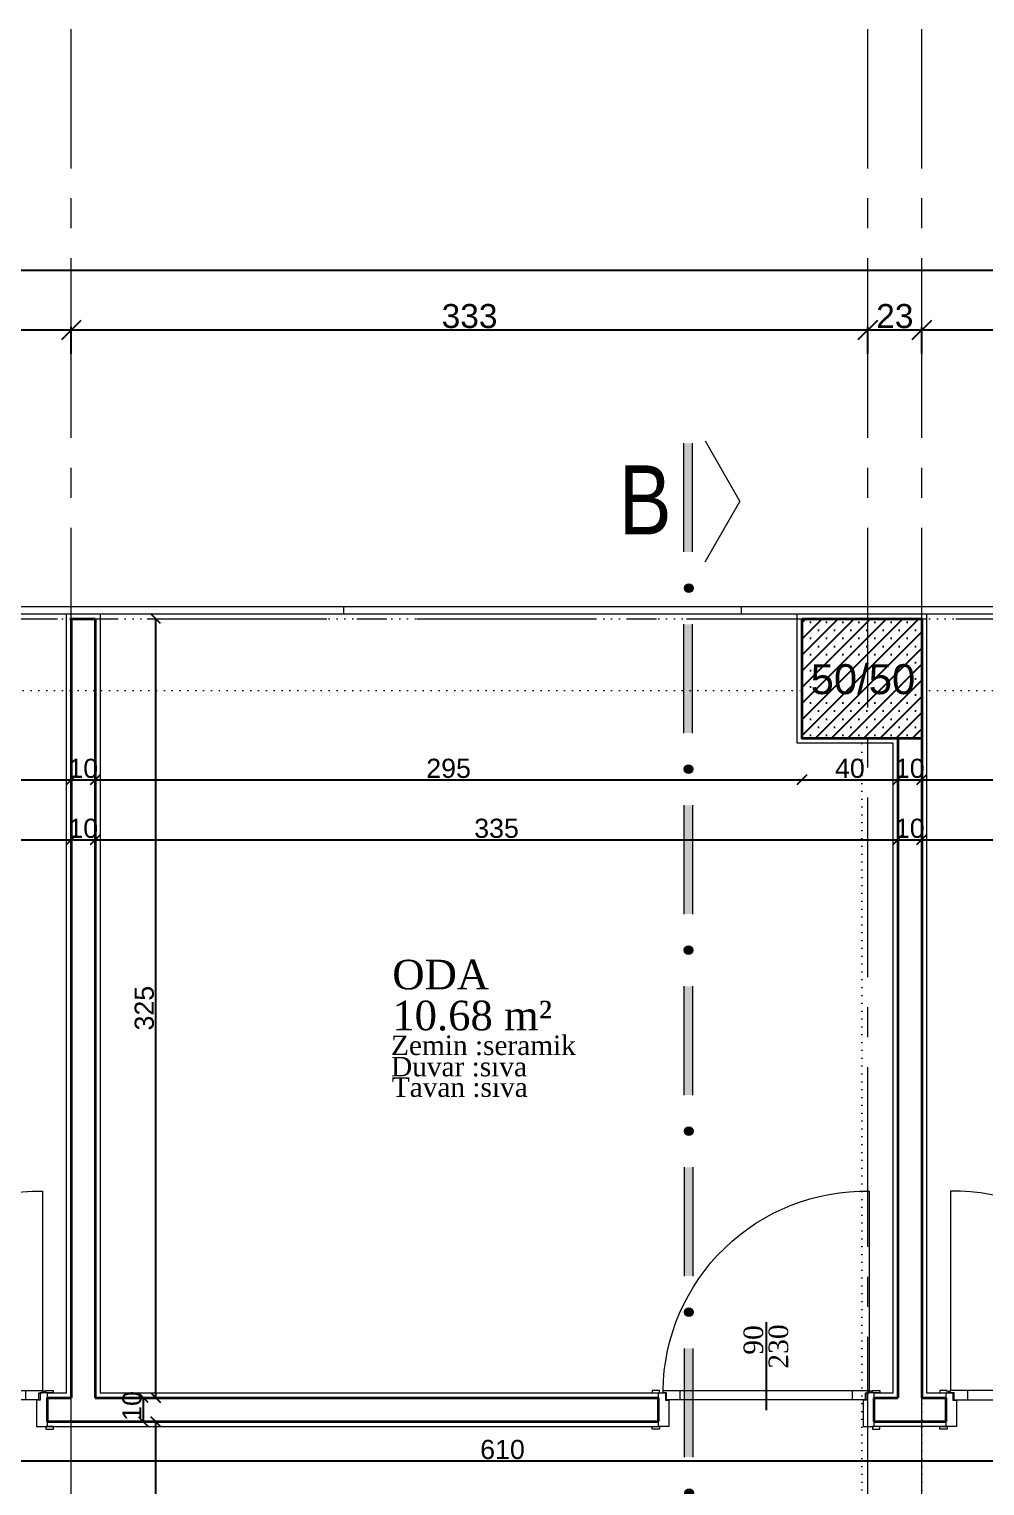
# Model space of a CAD drawing. Header units: centimetres. Extents: x 14449 to 53524, y -19051 to -10746.
# Drawn here: x 30083 to 30482, y -11780 to -11172 of the extents above; entities that cross this region are included whole.
import ezdxf

# ---------------------------------------------------------------- set-up
doc = ezdxf.new("R2010")
doc.units = ezdxf.units.CM
for name, pattern in [('CENTER2', [112.5, 75, -12.5, 12.5, -12.5]), ('DOT2', [3.175, 0, -3.175]), ('IZDUSUM1', [20, 7.5, -5, 7.5, 0]), ('SEMBOL1', [260, 200, -15, 30, -15])]:
    doc.linetypes.add(name, pattern=pattern)
doc.layers.add('Kapi_Pencere', color=7, linetype='Continuous')
for name, color, linetype, lineweight in [('P-AKS', 255, 'Continuous', 5), ('P-KİRİŞ', 130, 'DOT2', 5), ('P-KOLON', 255, 'Continuous', 35), ('P-TARAMA', 252, 'Continuous', 5), ('P-ÖLÇÜ DIŞ', 245, 'Continuous', 9), ('P-ÖLÇÜ İÇ', 243, 'Continuous', 0), ('rtm-duv tugla', 22, 'Continuous', 35), ('rtm-izdusum-üst ince', 8, 'IZDUSUM1', 5), ('rtm-kapı-ahsap', 35, 'Continuous', 13), ('rtm-mhl-yazı-malzeme', 7, 'Continuous', 13), ('rtm-pen-ahsap', 35, 'Continuous', 13), ('rtm-sembol balon baslik', 242, 'Continuous', 20), ('rtm-sembol kesit gör yazı', 7, 'Continuous', 20), ('rtm-sıva', 252, 'Continuous', 15)]:
    doc.layers.add(name, color=color, linetype=linetype, lineweight=lineweight)
doc.styles.add('arial_1_18', font='arial.ttf', dxfattribs={"height": 0.2})
doc.styles.add('BASLIK', font='ARIALN.TTF')
doc.styles.get("Standard").update_dxf_attribs({"font": 'arial.ttf'})
doc.styles.add('ölçü', font='times.ttf', dxfattribs={"height": 10})
doc.dimstyles.new('DIŞ ÖLÇÜ', dxfattribs={"dimtxt": 10, "dimasz": 8, "dimexe": 1.25, "dimexo": 0.625, "dimtad": 1, "dimdec": 0, "dimtxsty": 'Standard', "dimblk": 'OBLIQUE', "dimcen": 2.5, "dimse1": 1, "dimse2": 1, "dimclrd": 256, "dimclrt": 256, "dimadec": 0, "dimazin": 0, "dimtfac": 1, "dimtdec": 0, "dimtmove": 0, "dimatfit": 3, "dimldrblk": 'OBLIQUE', "dimfxl": 1, "dimarcsym": 0})
doc.dimstyles.new('İÇ ÖLÇÜ', dxfattribs={"dimtxt": 8, "dimasz": 4, "dimexe": 1.25, "dimexo": 0.625, "dimtad": 1, "dimdec": 0, "dimtxsty": 'Standard', "dimblk": 'OBLIQUE', "dimcen": 2.5, "dimse1": 1, "dimse2": 1, "dimclrd": 256, "dimclrt": 256, "dimadec": 0, "dimazin": 0, "dimtfac": 1, "dimtdec": 0, "dimtmove": 1, "dimatfit": 3, "dimldrblk": 'OBLIQUE', "dimfxl": 1, "dimarcsym": 0})

# ---------------------------------------------------------------- blocks, each defined once
blk = doc.blocks.new('IKUTGK')
at = {"layer": 'P-KİRİŞ'}
for points in [[(35176.89, -7196.1), (35786.89, -7196.1)], [(35836.89, -7196.1), (36246.89, -7196.1)], [(35176.89, -7226.1), (35786.89, -7226.1)], [(35836.89, -7226.1), (36246.89, -7226.1)], [(35811.89, -7661.1), (35811.89, -7246.1)], [(35836.89, -7661.1), (35836.89, -7246.1)]]:
    blk.add_lwpolyline(points, dxfattribs=at)
blk = doc.blocks.new('YTHTHTY')
at = {"layer": 'P-TARAMA', "lineweight": -3}
h = blk.add_hatch(dxfattribs=at)
h.set_pattern_fill('SACNCR', color=256, scale=2, style=0)
h.paths.add_polyline_path([(31635.2, -9046.94), (31685.2, -9046.94), (31685.2, -8996.94), (31635.2, -8996.94)])
at = {"layer": 'P-KOLON', "linetype": 'Continuous'}
blk.add_lwpolyline([(31635.2, -8996.94), (31685.2, -8996.94), (31685.2, -9046.94), (31635.2, -9046.94)], close=True, dxfattribs=at)
at = {"layer": 'P-KOLON', "linetype": 'Continuous', "style": 'arial_1_18'}
blk.add_text('50/50', height=12.5, dxfattribs=at).set_placement((31638.79, -9028.42))
blk = doc.blocks.new('YTUJ7U')
at = {"layer": 'P-AKS', "linetype": 'CENTER2'}
for points in [[(26815.62, -9962.63), (26815.62, -8554.55)], [(27148.12, -9962.63), (27148.12, -8554.55)], [(27170.62, -9962.63), (27170.62, -8554.55)], [(25834.86, -8800.51), (29322.56, -8800.51)]]:
    blk.add_lwpolyline(points, dxfattribs=at)
blk = doc.blocks.new('KAPI')
at = {"layer": 'rtm-kapı-ahsap'}
for p, q in [((8056.48, 304.69), (8056.48, 307.73)), ((8056.48, 307.73), (8057.45, 307.73)), ((8057.45, 304.69), (8056.48, 304.69)), ((8057.45, 307.73), (8057.45, 304.69)), ((8057.45, 305.26), (8057.45, 302.29)), ((8057.45, 305.26), (8071.45, 305.26)), ((8072.58, 307.78), (8071.45, 307.78)), ((8071.45, 307.78), (8071.45, 304.69)), ((8071.45, 300.8), (8071.45, 305.26)), ((8071.45, 304.69), (8072.58, 304.69)), ((8072.58, 304.69), (8072.58, 307.78)), ((8056.46, 303.27), (8056.46, 217.24)), ((8057.45, 303.27), (8056.46, 303.27)), ((8057.39, 301.77), (8057.39, 303.27)), ((8060.28, 301.77), (8057.39, 301.77)), ((8057.45, 302.29), (8060.42, 302.29)), ((8060.28, 218.74), (8060.28, 301.77)), ((8060.42, 302.29), (8060.42, 300.8)), ((8060.42, 300.8), (8071.45, 300.8)), ((8056.46, 296.2), (8060.28, 296.2)), ((8056.46, 224.31), (8060.28, 224.31)), ((8060.42, 218.23), (8060.42, 219.71)), ((8060.42, 219.71), (8071.45, 219.71)), ((8071.45, 219.71), (8071.45, 215.26)), ((7973.28, 217.24), (8056.46, 217.24)), ((8057.45, 217.24), (8056.46, 217.24)), ((8056.48, 215.82), (8056.48, 212.78)), ((8057.45, 215.82), (8056.48, 215.82)), ((8056.48, 212.78), (8057.45, 212.78)), ((8057.39, 218.74), (8057.39, 217.24)), ((8060.28, 218.74), (8057.39, 218.74)), ((8057.45, 218.23), (8060.42, 218.23)), ((8057.45, 215.26), (8057.45, 218.23)), ((8057.45, 212.78), (8057.45, 215.82)), ((8057.45, 215.26), (8071.45, 215.26)), ((8071.45, 215.82), (8072.58, 215.82)), ((8071.45, 212.73), (8071.45, 215.82)), ((8072.58, 212.73), (8071.45, 212.73)), ((8072.58, 215.82), (8072.58, 212.73))]:
    blk.add_line(p, q, dxfattribs=at)
at = {"layer": 'rtm-kapı-ahsap', "const_width": 0.388}
blk.add_lwpolyline([(8056.86, 216.32, 1), (8056.86, 216.92, 1)], format="xyb", close=True, dxfattribs=at)
at = {"layer": 'rtm-kapı-ahsap'}
blk.add_arc((8057.71, 218.83), 84.45, 90.85375, 181.07615, dxfattribs=at)
blk = doc.blocks.new('KK')
at = {"layer": 'rtm-sembol balon baslik', "linetype": 'SEMBOL1'}
for p in [(41231.32, 7543.2), (41283.82, 7543.2)]:
    blk.add_line(p, (41257.57, 7558.35), dxfattribs=at)
at = {"layer": 'rtm-sembol balon baslik'}
for p, q in [((41279.57, 7537.67), (41232.32, 7537.67)), ((41279.57, 7533.98), (41232.32, 7533.98)), ((41358.24, 7537.67), (41310.99, 7537.67)), ((41358.24, 7533.98), (41310.99, 7533.98)), ((41436.91, 7537.81), (41389.66, 7537.81)), ((41436.91, 7534.12), (41389.66, 7534.12)), ((41515.57, 7537.81), (41468.32, 7537.81)), ((41515.57, 7534.12), (41468.32, 7534.12)), ((41594.24, 7537.95), (41546.99, 7537.95)), ((41594.24, 7534.26), (41546.99, 7534.26)), ((41672.91, 7537.95), (41625.66, 7537.95)), ((41672.91, 7534.26), (41625.66, 7534.26)), ((41751.58, 7538.09), (41704.33, 7538.09)), ((41751.58, 7534.4), (41704.33, 7534.4))]:
    blk.add_line(p, q, dxfattribs=at)
at = {"layer": 'rtm-sembol balon baslik', "const_width": 1.9}
for points in [[(41294.33, 7536.11, 1), (41296.23, 7536.11, 1)], [(41373, 7535.97, 1), (41374.9, 7535.97, 1)], [(41451.67, 7535.97, 1), (41453.56, 7535.97, 1)], [(41530.34, 7536.11, 1), (41532.23, 7536.11, 1)], [(41609.01, 7536.11, 1), (41610.9, 7536.11, 1)], [(41687.68, 7536.24, 1), (41689.57, 7536.24, 1)]]:
    blk.add_lwpolyline(points, format="xyb", close=True, dxfattribs=at)
at = {"layer": 'rtm-sembol balon baslik'}
for centre in [(41295.28, 7536.11), (41373.95, 7535.97), (41452.62, 7535.97), (41531.29, 7536.11), (41609.95, 7536.11), (41688.62, 7536.24)]:
    blk.add_circle(centre, 1.9, dxfattribs=at)
for points in [[(41232.32, 7537.67), (41232.32, 7533.98), (41279.57, 7537.67), (41279.57, 7533.98)], [(41310.99, 7537.67), (41310.99, 7533.98), (41358.24, 7537.67), (41358.24, 7533.98)], [(41389.66, 7537.81), (41389.66, 7534.12), (41436.91, 7537.81), (41436.91, 7534.12)], [(41468.32, 7537.81), (41468.32, 7534.12), (41515.57, 7537.81), (41515.57, 7534.12)], [(41546.99, 7537.95), (41546.99, 7534.26), (41594.24, 7537.95), (41594.24, 7534.26)], [(41625.66, 7537.95), (41625.66, 7534.26), (41672.91, 7537.95), (41672.91, 7534.26)], [(41704.33, 7538.09), (41704.33, 7534.4), (41751.58, 7538.09), (41751.58, 7534.4)]]:
    blk.add_trace(points, dxfattribs=at)
blk = doc.blocks.new('_Oblique')
at = {"color": 0, "linetype": 'ByBlock', "lineweight": -2}
blk.add_line((-0.5, -0.5), (0.5, 0.5), dxfattribs=at)
blk = doc.blocks.new('*D4051')
at = {"layer": 'Defpoints', "color": 0, "transparency": 16777216}
for p in [(32420.86, -11272.58), (29334.44, -11284.75), (32420.86, -11284.75)]:
    blk.add_point(p, dxfattribs=at)
at = {"layer": 'P-ÖLÇÜ DIŞ', "color": 0, "lineweight": -2, "transparency": 16777216}
for p, q in [((29334.44, -11282.58), (29334.44, -11271.33)), ((32420.86, -11282.58), (32420.86, -11271.33))]:
    blk.add_line(p, q, dxfattribs=at)
at = {"layer": 'P-ÖLÇÜ DIŞ', "lineweight": -2, "transparency": 16777216}
blk.add_line((29334.44, -11272.58), (32420.86, -11272.58), dxfattribs=at)
at = {"layer": 'P-ÖLÇÜ DIŞ', "lineweight": -2, "transparency": 16777216, "xscale": 8, "yscale": 8, "zscale": 8, "rotation": 180}
blk.add_blockref('_Oblique', (29334.44, -11272.58), dxfattribs=at)
at = {"layer": 'P-ÖLÇÜ DIŞ', "lineweight": -2, "transparency": 16777216, "xscale": 8, "yscale": 8, "zscale": 8}
blk.add_blockref('_Oblique', (32420.86, -11272.58), dxfattribs=at)
at = {"layer": 'P-ÖLÇÜ DIŞ', "transparency": 16777216, "insert": (30877.65, -11266.85), "char_height": 10, "attachment_point": 5}
blk.add_mtext('3086', dxfattribs=at)
blk = doc.blocks.new('*D4053')
at = {"layer": 'Defpoints', "color": 0, "transparency": 16777216}
for p in [(30100.86, -11297.58), (29745.86, -11309.75), (30100.86, -11311.75)]:
    blk.add_point(p, dxfattribs=at)
at = {"layer": 'P-ÖLÇÜ DIŞ', "color": 0, "lineweight": -2, "transparency": 16777216}
for p, q in [((29745.86, -11307.58), (29745.86, -11296.33)), ((30100.86, -11307.58), (30100.86, -11296.33))]:
    blk.add_line(p, q, dxfattribs=at)
at = {"layer": 'P-ÖLÇÜ DIŞ', "lineweight": -2, "transparency": 16777216}
blk.add_line((29745.86, -11297.58), (30100.86, -11297.58), dxfattribs=at)
at = {"layer": 'P-ÖLÇÜ DIŞ', "lineweight": -2, "transparency": 16777216, "xscale": 8, "yscale": 8, "zscale": 8, "rotation": 180}
blk.add_blockref('_Oblique', (29745.86, -11297.58), dxfattribs=at)
at = {"layer": 'P-ÖLÇÜ DIŞ', "lineweight": -2, "transparency": 16777216, "xscale": 8, "yscale": 8, "zscale": 8}
blk.add_blockref('_Oblique', (30100.86, -11297.58), dxfattribs=at)
at = {"layer": 'P-ÖLÇÜ DIŞ', "transparency": 16777216, "insert": (29923.36, -11291.85), "char_height": 10, "attachment_point": 5}
blk.add_mtext('355', dxfattribs=at)
blk = doc.blocks.new('*D4054')
at = {"layer": 'Defpoints', "color": 0, "transparency": 16777216}
for p in [(30433.36, -11297.58), (30433.36, -11308.75), (30100.86, -11311.75)]:
    blk.add_point(p, dxfattribs=at)
at = {"layer": 'P-ÖLÇÜ DIŞ', "color": 0, "lineweight": -2, "transparency": 16777216}
for p, q in [((30100.86, -11307.58), (30100.86, -11296.33)), ((30433.36, -11307.58), (30433.36, -11296.33))]:
    blk.add_line(p, q, dxfattribs=at)
at = {"layer": 'P-ÖLÇÜ DIŞ', "lineweight": -2, "transparency": 16777216}
blk.add_line((30100.86, -11297.58), (30433.36, -11297.58), dxfattribs=at)
at = {"layer": 'P-ÖLÇÜ DIŞ', "lineweight": -2, "transparency": 16777216, "xscale": 8, "yscale": 8, "zscale": 8, "rotation": 180}
blk.add_blockref('_Oblique', (30100.86, -11297.58), dxfattribs=at)
at = {"layer": 'P-ÖLÇÜ DIŞ', "lineweight": -2, "transparency": 16777216, "xscale": 8, "yscale": 8, "zscale": 8}
blk.add_blockref('_Oblique', (30433.36, -11297.58), dxfattribs=at)
at = {"layer": 'P-ÖLÇÜ DIŞ', "transparency": 16777216, "insert": (30267.11, -11291.85), "char_height": 10, "attachment_point": 5}
blk.add_mtext('333', dxfattribs=at)
blk = doc.blocks.new('*D4055')
at = {"layer": 'Defpoints', "color": 0, "transparency": 16777216}
for p in [(30455.86, -11297.58), (30433.36, -11308.75), (30455.86, -11308.02)]:
    blk.add_point(p, dxfattribs=at)
at = {"layer": 'P-ÖLÇÜ DIŞ', "color": 0, "lineweight": -2, "transparency": 16777216}
for p, q in [((30433.36, -11307.58), (30433.36, -11296.33)), ((30455.86, -11307.39), (30455.86, -11296.33))]:
    blk.add_line(p, q, dxfattribs=at)
at = {"layer": 'P-ÖLÇÜ DIŞ', "lineweight": -2, "transparency": 16777216}
blk.add_line((30433.36, -11297.58), (30455.86, -11297.58), dxfattribs=at)
at = {"layer": 'P-ÖLÇÜ DIŞ', "lineweight": -2, "transparency": 16777216, "xscale": 8, "yscale": 8, "zscale": 8, "rotation": 180}
blk.add_blockref('_Oblique', (30433.36, -11297.58), dxfattribs=at)
at = {"layer": 'P-ÖLÇÜ DIŞ', "lineweight": -2, "transparency": 16777216, "xscale": 8, "yscale": 8, "zscale": 8}
blk.add_blockref('_Oblique', (30455.86, -11297.58), dxfattribs=at)
at = {"layer": 'P-ÖLÇÜ DIŞ', "transparency": 16777216, "insert": (30444.61, -11291.85), "char_height": 10, "attachment_point": 5}
blk.add_mtext('23', dxfattribs=at)
blk = doc.blocks.new('*D4056')
at = {"layer": 'Defpoints', "color": 0, "transparency": 16777216}
for p in [(30668.36, -11297.58), (30455.86, -11308.02), (30668.36, -11309.28)]:
    blk.add_point(p, dxfattribs=at)
at = {"layer": 'P-ÖLÇÜ DIŞ', "color": 0, "lineweight": -2, "transparency": 16777216}
for p, q in [((30455.86, -11307.39), (30455.86, -11296.33)), ((30668.36, -11307.58), (30668.36, -11296.33))]:
    blk.add_line(p, q, dxfattribs=at)
at = {"layer": 'P-ÖLÇÜ DIŞ', "lineweight": -2, "transparency": 16777216}
blk.add_line((30455.86, -11297.58), (30668.36, -11297.58), dxfattribs=at)
at = {"layer": 'P-ÖLÇÜ DIŞ', "lineweight": -2, "transparency": 16777216, "xscale": 8, "yscale": 8, "zscale": 8, "rotation": 180}
blk.add_blockref('_Oblique', (30455.86, -11297.58), dxfattribs=at)
at = {"layer": 'P-ÖLÇÜ DIŞ', "lineweight": -2, "transparency": 16777216, "xscale": 8, "yscale": 8, "zscale": 8}
blk.add_blockref('_Oblique', (30668.36, -11297.58), dxfattribs=at)
at = {"layer": 'P-ÖLÇÜ DIŞ', "transparency": 16777216, "insert": (30562.11, -11291.85), "char_height": 10, "attachment_point": 5}
blk.add_mtext('213', dxfattribs=at)
blk = doc.blocks.new('*D4403')
at = {"layer": 'Defpoints', "color": 0, "lineweight": 30, "transparency": 16777216}
for p in [(30100.86, -11485.25), (30100.86, -11485.25), (29795.86, -11486.69)]:
    blk.add_point(p, dxfattribs=at)
at = {"layer": 'P-ÖLÇÜ İÇ', "lineweight": -2, "transparency": 16777216}
blk.add_line((29795.86, -11485.25), (30100.86, -11485.25), dxfattribs=at)
at = {"layer": 'P-ÖLÇÜ İÇ', "lineweight": -2, "transparency": 16777216, "xscale": 4, "yscale": 4, "zscale": 4, "rotation": 180}
blk.add_blockref('_Oblique', (29795.86, -11485.25), dxfattribs=at)
at = {"layer": 'P-ÖLÇÜ İÇ', "lineweight": -2, "transparency": 16777216, "xscale": 4, "yscale": 4, "zscale": 4}
blk.add_blockref('_Oblique', (30100.86, -11485.25), dxfattribs=at)
at = {"layer": 'P-ÖLÇÜ İÇ', "transparency": 16777216, "insert": (29948.36, -11480.54), "char_height": 8, "attachment_point": 5}
blk.add_mtext('305', dxfattribs=at)
blk = doc.blocks.new('*D4404')
at = {"layer": 'Defpoints', "color": 0, "lineweight": 30, "transparency": 16777216}
for p in [(30110.86, -11485.25), (30100.86, -11490.62), (30110.86, -11490.62)]:
    blk.add_point(p, dxfattribs=at)
at = {"layer": 'P-ÖLÇÜ İÇ', "lineweight": -2, "transparency": 16777216}
blk.add_line((30100.86, -11485.25), (30110.86, -11485.25), dxfattribs=at)
at = {"layer": 'P-ÖLÇÜ İÇ', "lineweight": -2, "transparency": 16777216, "xscale": 4, "yscale": 4, "zscale": 4, "rotation": 180}
blk.add_blockref('_Oblique', (30100.86, -11485.25), dxfattribs=at)
at = {"layer": 'P-ÖLÇÜ İÇ', "lineweight": -2, "transparency": 16777216, "xscale": 4, "yscale": 4, "zscale": 4}
blk.add_blockref('_Oblique', (30110.86, -11485.25), dxfattribs=at)
at = {"layer": 'P-ÖLÇÜ İÇ', "transparency": 16777216, "insert": (30105.86, -11480.54), "char_height": 8, "attachment_point": 5}
blk.add_mtext('10', dxfattribs=at)
blk = doc.blocks.new('*D4405')
at = {"layer": 'Defpoints', "color": 0, "lineweight": 30, "transparency": 16777216}
for p in [(30110.86, -11485.25), (30405.86, -11485.25), (30405.86, -11487.39)]:
    blk.add_point(p, dxfattribs=at)
at = {"layer": 'P-ÖLÇÜ İÇ', "lineweight": -2, "transparency": 16777216}
blk.add_line((30110.86, -11485.25), (30405.86, -11485.25), dxfattribs=at)
at = {"layer": 'P-ÖLÇÜ İÇ', "lineweight": -2, "transparency": 16777216, "xscale": 4, "yscale": 4, "zscale": 4, "rotation": 180}
blk.add_blockref('_Oblique', (30110.86, -11485.25), dxfattribs=at)
at = {"layer": 'P-ÖLÇÜ İÇ', "lineweight": -2, "transparency": 16777216, "xscale": 4, "yscale": 4, "zscale": 4}
blk.add_blockref('_Oblique', (30405.86, -11485.25), dxfattribs=at)
at = {"layer": 'P-ÖLÇÜ İÇ', "transparency": 16777216, "insert": (30258.36, -11480.54), "char_height": 8, "attachment_point": 5}
blk.add_mtext('295', dxfattribs=at)
blk = doc.blocks.new('*D4406')
at = {"layer": 'Defpoints', "color": 0, "lineweight": 30, "transparency": 16777216}
for p in [(30445.86, -11485.25), (30445.86, -11485.25), (30405.86, -11487.39)]:
    blk.add_point(p, dxfattribs=at)
at = {"layer": 'P-ÖLÇÜ İÇ', "lineweight": -2, "transparency": 16777216}
blk.add_line((30405.86, -11485.25), (30445.86, -11485.25), dxfattribs=at)
at = {"layer": 'P-ÖLÇÜ İÇ', "lineweight": -2, "transparency": 16777216, "xscale": 4, "yscale": 4, "zscale": 4, "rotation": 180}
blk.add_blockref('_Oblique', (30405.86, -11485.25), dxfattribs=at)
at = {"layer": 'P-ÖLÇÜ İÇ', "lineweight": -2, "transparency": 16777216, "xscale": 4, "yscale": 4, "zscale": 4}
blk.add_blockref('_Oblique', (30445.86, -11485.25), dxfattribs=at)
at = {"layer": 'P-ÖLÇÜ İÇ', "transparency": 16777216, "insert": (30425.86, -11480.54), "char_height": 8, "attachment_point": 5}
blk.add_mtext('40', dxfattribs=at)
blk = doc.blocks.new('*D4407')
at = {"layer": 'Defpoints', "color": 0, "lineweight": 30, "transparency": 16777216}
for p in [(30445.86, -11485.25), (30455.86, -11485.25), (30455.86, -11487.21)]:
    blk.add_point(p, dxfattribs=at)
at = {"layer": 'P-ÖLÇÜ İÇ', "lineweight": -2, "transparency": 16777216}
blk.add_line((30445.86, -11485.25), (30455.86, -11485.25), dxfattribs=at)
at = {"layer": 'P-ÖLÇÜ İÇ', "lineweight": -2, "transparency": 16777216, "xscale": 4, "yscale": 4, "zscale": 4, "rotation": 180}
blk.add_blockref('_Oblique', (30445.86, -11485.25), dxfattribs=at)
at = {"layer": 'P-ÖLÇÜ İÇ', "lineweight": -2, "transparency": 16777216, "xscale": 4, "yscale": 4, "zscale": 4}
blk.add_blockref('_Oblique', (30455.86, -11485.25), dxfattribs=at)
at = {"layer": 'P-ÖLÇÜ İÇ', "transparency": 16777216, "insert": (30450.86, -11480.54), "char_height": 8, "attachment_point": 5}
blk.add_mtext('10', dxfattribs=at)
blk = doc.blocks.new('*D4408')
at = {"layer": 'Defpoints', "color": 0, "lineweight": 30, "transparency": 16777216}
for p in [(30865.86, -11485.25), (30865.86, -11485.63), (30455.86, -11487.21)]:
    blk.add_point(p, dxfattribs=at)
at = {"layer": 'P-ÖLÇÜ İÇ', "lineweight": -2, "transparency": 16777216}
blk.add_line((30455.86, -11485.25), (30865.86, -11485.25), dxfattribs=at)
at = {"layer": 'P-ÖLÇÜ İÇ', "lineweight": -2, "transparency": 16777216, "xscale": 4, "yscale": 4, "zscale": 4, "rotation": 180}
blk.add_blockref('_Oblique', (30455.86, -11485.25), dxfattribs=at)
at = {"layer": 'P-ÖLÇÜ İÇ', "lineweight": -2, "transparency": 16777216, "xscale": 4, "yscale": 4, "zscale": 4}
blk.add_blockref('_Oblique', (30865.86, -11485.25), dxfattribs=at)
at = {"layer": 'P-ÖLÇÜ İÇ', "transparency": 16777216, "insert": (30660.86, -11480.54), "char_height": 8, "attachment_point": 5}
blk.add_mtext('410', dxfattribs=at)
blk = doc.blocks.new('*D4424')
at = {"layer": 'Defpoints', "color": 0, "lineweight": 30, "transparency": 16777216}
for p in [(29765.86, -11510.27), (30100.86, -11510.27), (30100.86, -11510.27)]:
    blk.add_point(p, dxfattribs=at)
at = {"layer": 'P-ÖLÇÜ İÇ', "lineweight": -2, "transparency": 16777216}
blk.add_line((29765.86, -11510.27), (30100.86, -11510.27), dxfattribs=at)
at = {"layer": 'P-ÖLÇÜ İÇ', "lineweight": -2, "transparency": 16777216, "xscale": 4, "yscale": 4, "zscale": 4, "rotation": 180}
blk.add_blockref('_Oblique', (29765.86, -11510.27), dxfattribs=at)
at = {"layer": 'P-ÖLÇÜ İÇ', "lineweight": -2, "transparency": 16777216, "xscale": 4, "yscale": 4, "zscale": 4}
blk.add_blockref('_Oblique', (30100.86, -11510.27), dxfattribs=at)
at = {"layer": 'P-ÖLÇÜ İÇ', "transparency": 16777216, "insert": (29933.36, -11505.56), "char_height": 8, "attachment_point": 5}
blk.add_mtext('335', dxfattribs=at)
blk = doc.blocks.new('*D4425')
at = {"layer": 'Defpoints', "color": 0, "lineweight": 30, "transparency": 16777216}
for p in [(30110.86, -11510.27), (30100.86, -11515.64), (30110.86, -11515.64)]:
    blk.add_point(p, dxfattribs=at)
at = {"layer": 'P-ÖLÇÜ İÇ', "lineweight": -2, "transparency": 16777216}
blk.add_line((30100.86, -11510.27), (30110.86, -11510.27), dxfattribs=at)
at = {"layer": 'P-ÖLÇÜ İÇ', "lineweight": -2, "transparency": 16777216, "xscale": 4, "yscale": 4, "zscale": 4, "rotation": 180}
blk.add_blockref('_Oblique', (30100.86, -11510.27), dxfattribs=at)
at = {"layer": 'P-ÖLÇÜ İÇ', "lineweight": -2, "transparency": 16777216, "xscale": 4, "yscale": 4, "zscale": 4}
blk.add_blockref('_Oblique', (30110.86, -11510.27), dxfattribs=at)
at = {"layer": 'P-ÖLÇÜ İÇ', "transparency": 16777216, "insert": (30105.86, -11505.56), "char_height": 8, "attachment_point": 5}
blk.add_mtext('10', dxfattribs=at)
blk = doc.blocks.new('*D4426')
at = {"layer": 'Defpoints', "color": 0, "lineweight": 30, "transparency": 16777216}
for p in [(30110.86, -11510.27), (30445.86, -11510.27), (30445.86, -11510.27)]:
    blk.add_point(p, dxfattribs=at)
at = {"layer": 'P-ÖLÇÜ İÇ', "lineweight": -2, "transparency": 16777216}
blk.add_line((30110.86, -11510.27), (30445.86, -11510.27), dxfattribs=at)
at = {"layer": 'P-ÖLÇÜ İÇ', "lineweight": -2, "transparency": 16777216, "xscale": 4, "yscale": 4, "zscale": 4, "rotation": 180}
blk.add_blockref('_Oblique', (30110.86, -11510.27), dxfattribs=at)
at = {"layer": 'P-ÖLÇÜ İÇ', "lineweight": -2, "transparency": 16777216, "xscale": 4, "yscale": 4, "zscale": 4}
blk.add_blockref('_Oblique', (30445.86, -11510.27), dxfattribs=at)
at = {"layer": 'P-ÖLÇÜ İÇ', "transparency": 16777216, "insert": (30278.36, -11505.56), "char_height": 8, "attachment_point": 5}
blk.add_mtext('335', dxfattribs=at)
blk = doc.blocks.new('*D4427')
at = {"layer": 'Defpoints', "color": 0, "lineweight": 30, "transparency": 16777216}
for p in [(30445.86, -11510.27), (30455.86, -11510.27), (30455.86, -11510.27)]:
    blk.add_point(p, dxfattribs=at)
at = {"layer": 'P-ÖLÇÜ İÇ', "lineweight": -2, "transparency": 16777216}
blk.add_line((30445.86, -11510.27), (30455.86, -11510.27), dxfattribs=at)
at = {"layer": 'P-ÖLÇÜ İÇ', "lineweight": -2, "transparency": 16777216, "xscale": 4, "yscale": 4, "zscale": 4, "rotation": 180}
blk.add_blockref('_Oblique', (30445.86, -11510.27), dxfattribs=at)
at = {"layer": 'P-ÖLÇÜ İÇ', "lineweight": -2, "transparency": 16777216, "xscale": 4, "yscale": 4, "zscale": 4}
blk.add_blockref('_Oblique', (30455.86, -11510.27), dxfattribs=at)
at = {"layer": 'P-ÖLÇÜ İÇ', "transparency": 16777216, "insert": (30450.86, -11505.56), "char_height": 8, "attachment_point": 5}
blk.add_mtext('10', dxfattribs=at)
blk = doc.blocks.new('*D4428')
at = {"layer": 'Defpoints', "color": 0, "lineweight": 30, "transparency": 16777216}
for p in [(30455.86, -11510.27), (30865.86, -11510.27), (30865.86, -11510.27)]:
    blk.add_point(p, dxfattribs=at)
at = {"layer": 'P-ÖLÇÜ İÇ', "lineweight": -2, "transparency": 16777216}
blk.add_line((30455.86, -11510.27), (30865.86, -11510.27), dxfattribs=at)
at = {"layer": 'P-ÖLÇÜ İÇ', "lineweight": -2, "transparency": 16777216, "xscale": 4, "yscale": 4, "zscale": 4, "rotation": 180}
blk.add_blockref('_Oblique', (30455.86, -11510.27), dxfattribs=at)
at = {"layer": 'P-ÖLÇÜ İÇ', "lineweight": -2, "transparency": 16777216, "xscale": 4, "yscale": 4, "zscale": 4}
blk.add_blockref('_Oblique', (30865.86, -11510.27), dxfattribs=at)
at = {"layer": 'P-ÖLÇÜ İÇ', "transparency": 16777216, "insert": (30660.86, -11505.56), "char_height": 8, "attachment_point": 5}
blk.add_mtext('410', dxfattribs=at)
blk = doc.blocks.new('*D4498')
at = {"layer": 'Defpoints', "color": 0, "lineweight": 30, "transparency": 16777216}
for p in [(29975.86, -11771.1), (30585.86, -11769.41), (30585.86, -11770.97)]:
    blk.add_point(p, dxfattribs=at)
at = {"layer": 'P-ÖLÇÜ İÇ', "lineweight": -2, "transparency": 16777216}
blk.add_line((29975.86, -11769.41), (30585.86, -11769.41), dxfattribs=at)
at = {"layer": 'P-ÖLÇÜ İÇ', "lineweight": -2, "transparency": 16777216, "xscale": 4, "yscale": 4, "zscale": 4, "rotation": 180}
blk.add_blockref('_Oblique', (29975.86, -11769.41), dxfattribs=at)
at = {"layer": 'P-ÖLÇÜ İÇ', "lineweight": -2, "transparency": 16777216, "xscale": 4, "yscale": 4, "zscale": 4}
blk.add_blockref('_Oblique', (30585.86, -11769.41), dxfattribs=at)
at = {"layer": 'P-ÖLÇÜ İÇ', "transparency": 16777216, "insert": (30280.86, -11764.7), "char_height": 8, "attachment_point": 5}
blk.add_mtext('610', dxfattribs=at)
blk = doc.blocks.new('*D4521')
at = {"layer": 'Defpoints', "color": 0, "lineweight": 30, "transparency": 16777216}
for p in [(30136.07, -11418.05), (30136.07, -11743.05), (30136.07, -11743.05)]:
    blk.add_point(p, dxfattribs=at)
at = {"layer": 'P-ÖLÇÜ İÇ', "lineweight": -2, "transparency": 16777216}
blk.add_line((30136.07, -11418.05), (30136.07, -11743.05), dxfattribs=at)
at = {"layer": 'P-ÖLÇÜ İÇ', "lineweight": -2, "transparency": 16777216, "xscale": 4, "yscale": 4, "zscale": 4}
for p, rotation in [((30136.07, -11418.05), 90), ((30136.07, -11743.05), 270)]:
    blk.add_blockref('_Oblique', p, dxfattribs=dict(at, rotation=rotation))
at = {"layer": 'P-ÖLÇÜ İÇ', "transparency": 16777216, "insert": (30131.36, -11580.55), "char_height": 8, "attachment_point": 5, "rotation": 90}
blk.add_mtext('325', dxfattribs=at)
blk = doc.blocks.new('*D4522')
at = {"layer": 'Defpoints', "color": 0, "lineweight": 30, "transparency": 16777216}
for p in [(30136.07, -11743.05), (30130.93, -11753.05), (30136.07, -11753.05)]:
    blk.add_point(p, dxfattribs=at)
at = {"layer": 'P-ÖLÇÜ İÇ', "lineweight": -2, "transparency": 16777216}
blk.add_line((30130.93, -11743.05), (30130.93, -11753.05), dxfattribs=at)
at = {"layer": 'P-ÖLÇÜ İÇ', "lineweight": -2, "transparency": 16777216, "xscale": 4, "yscale": 4, "zscale": 4}
for p, rotation in [((30130.93, -11743.05), 90), ((30130.93, -11753.05), 270)]:
    blk.add_blockref('_Oblique', p, dxfattribs=dict(at, rotation=rotation))
at = {"layer": 'P-ÖLÇÜ İÇ', "transparency": 16777216, "insert": (30126.22, -11746.51), "char_height": 8, "attachment_point": 5, "rotation": 90}
blk.add_mtext('10', dxfattribs=at)
blk = doc.blocks.new('*D4523')
at = {"layer": 'Defpoints', "color": 0, "lineweight": 30, "transparency": 16777216}
for p in [(30136.07, -11753.05), (30136.07, -11903.05), (30136.07, -11903.05)]:
    blk.add_point(p, dxfattribs=at)
at = {"layer": 'P-ÖLÇÜ İÇ', "lineweight": -2, "transparency": 16777216}
blk.add_line((30136.07, -11753.05), (30136.07, -11903.05), dxfattribs=at)
at = {"layer": 'P-ÖLÇÜ İÇ', "lineweight": -2, "transparency": 16777216, "xscale": 4, "yscale": 4, "zscale": 4}
for p, rotation in [((30136.07, -11753.05), 90), ((30136.07, -11903.05), 270)]:
    blk.add_blockref('_Oblique', p, dxfattribs=dict(at, rotation=rotation))
at = {"layer": 'P-ÖLÇÜ İÇ', "transparency": 16777216, "insert": (30131.36, -11828.05), "char_height": 8, "attachment_point": 5, "rotation": 90}
blk.add_mtext('150', dxfattribs=at)

msp = doc.modelspace()

# ---------------------------------------------------------------- linework, layer by layer
at = {"layer": 'Kapi_Pencere', "linetype": 'Continuous', "lineweight": 25}
msp.add_line((30390.86, -11711.61), (30390.86, -11748.3), dxfattribs=at)
at = {"layer": 'rtm-duv tugla'}
for p, q in [((30100.86, -11418.05), (30100.86, -11743.05)), ((30100.86, -11418.05), (30110.86, -11418.05)), ((30110.86, -11418.05), (30110.86, -11743.05)), ((30445.86, -11468.05), (30445.86, -11743.05)), ((30455.86, -11468.05), (30455.86, -11743.05)), ((30090.86, -11743.05), (30100.86, -11743.05)), ((30090.86, -11743.05), (30090.86, -11753.05)), ((30110.86, -11743.05), (30345.86, -11743.05)), ((30345.86, -11743.05), (30345.86, -11753.05)), ((30435.86, -11743.05), (30445.86, -11743.05)), ((30435.86, -11743.05), (30435.86, -11753.05)), ((30455.86, -11743.05), (30465.86, -11743.05)), ((30465.86, -11743.05), (30465.86, -11753.05)), ((30090.86, -11753.05), (30345.86, -11753.05)), ((30435.86, -11753.05), (30465.86, -11753.05))]:
    msp.add_line(p, q, dxfattribs=at)
at = {"layer": 'rtm-pen-ahsap'}
for p, q in [((30214.44, -11413.05), (30214.44, -11416.05)), ((30380.44, -11413.05), (30380.44, -11416.05))]:
    msp.add_line(p, q, dxfattribs=at)
msp.add_lwpolyline([(29384.44, -11416.05), (32370.86, -11416.05), (32370.86, -11413.05), (29384.44, -11413.05), (29384.44, -11416.05)], dxfattribs=at)
at = {"layer": 'rtm-sıva'}
for points in [[(30090.86, -11741.05), (30098.86, -11741.05), (30098.86, -11416.05), (30112.86, -11416.05), (30112.86, -11741.05), (30345.86, -11741.05)], [(30435.86, -11741.05), (30443.86, -11741.05), (30443.86, -11470.05), (30403.86, -11470.05), (30403.86, -11416.05), (30457.86, -11416.05), (30457.86, -11741.05), (30465.86, -11741.05)], [(30090.86, -11755.05), (30345.86, -11755.05)], [(30465.86, -11755.05), (30435.86, -11755.05)]]:
    msp.add_lwpolyline(points, dxfattribs=at)

# ---------------------------------------------------------------- block references
at = {"layer": 'rtm-izdusum-üst ince', "xscale": 0.9599999999972852, "yscale": 0.9599999999972852, "zscale": 0.9599999999972852, "rotation": 270}
msp.add_blockref('KK', (23123.97, 28238.16), dxfattribs=at)
at = {"layer": 'rtm-kapı-ahsap', "lineweight": 30, "xscale": -1, "rotation": 90}
for p in [(30306.12, -3683.61), (30651.12, -3683.61)]:
    msp.add_blockref('KAPI', p, dxfattribs=at)
at = {"layer": 'rtm-kapı-ahsap', "lineweight": 30, "rotation": 270}
msp.add_blockref('KAPI', (30250.61, -3683.61), dxfattribs=at)
at = {"layer": 'rtm-sıva'}
for name, p in [('YTUJ7U', (3285.24, -2617.54)), ('YTHTHTY', (-1229.33, -2421.11)), ('IKUTGK', (-5381.03, -4221.95))]:
    msp.add_blockref(name, p, dxfattribs=at)

# ---------------------------------------------------------------- texts
at = {"layer": 'Kapi_Pencere', "linetype": 'Continuous', "lineweight": 25, "style": 'ölçü'}
for s, p in [('90', (30389.64, -11725.15)), ('230', (30400.1, -11730.95))]:
    msp.add_text(s, height=8.165, rotation=90.08466, dxfattribs=at).set_placement(p)
at = {"layer": 'rtm-mhl-yazı-malzeme', "lineweight": 30, "style": 'ölçü'}
for s, p in [('ODA', (30234.86, -11572.69)), ('10.68 m²', (30234.86, -11589.78))]:
    msp.add_text(s, height=12.346, dxfattribs=at).set_placement(p)
at = {"layer": 'rtm-mhl-yazı-malzeme', "style": 'ölçü'}
for s, p in [('Zemin :seramik', (30234.35, -11600.09)), ('Duvar :sıva', (30234.35, -11608.98)), ('Tavan :sıva', (30234.65, -11617.56))]:
    msp.add_text(s, height=8.1003, dxfattribs=at).set_placement(p)
at = {"layer": 'rtm-sembol kesit gör yazı', "style": 'BASLIK'}
msp.add_text('B', height=28.8, dxfattribs=at).set_placement((30329.44, -11382.91))

# ---------------------------------------------------------------- dimensions: what is measured, and where the dimension line sits
at = {"layer": 'P-ÖLÇÜ DIŞ'}
for base, p1, p2, override, picture, middle in [((32420.86, -11272.58), (29334.44, -11284.75), (32420.86, -11284.75), {"dimse1": 0, "dimse2": 0, "dimfxl": 10, "dimfxlon": 1}, '*D4051', (30877.65, -11266.85)), ((30100.86, -11297.58), (29745.86, -11309.75), (30100.86, -11311.75), {"dimse1": 0, "dimse2": 0, "dimtmove": 1, "dimfxl": 10, "dimfxlon": 1}, '*D4053', (29923.36, -11291.85)), ((30433.36251484, -11297.58305648), (30100.86251484, -11311.74659673), (30433.36251484, -11308.74727851), {"dimse1": 0, "dimse2": 0, "dimtmove": 1, "dimfxl": 10, "dimfxlon": 1}, '*D4054', (30267.11251484, -11291.84891596)), ((30455.86251484, -11297.58305648), (30433.36251484, -11308.74727851), (30455.86251484, -11308.01686721), {"dimse1": 0, "dimse2": 0, "dimtmove": 1, "dimfxl": 10, "dimfxlon": 1}, '*D4055', (30444.61251484, -11291.84891596)), ((30668.36252, -11297.58306), (30455.86251, -11308.01687), (30668.36252, -11309.28428), {"dimse1": 0, "dimse2": 0, "dimtmove": 1, "dimfxl": 10, "dimfxlon": 1}, '*D4056', (30562.11251, -11291.84892))]:
    dim = msp.add_linear_dim(base=base, p1=p1, p2=p2, dimstyle='DIŞ ÖLÇÜ', override=override, dxfattribs=at)
    dim.commit()
    dim.dimension.update_dxf_attribs({"geometry": picture, "text_midpoint": middle})
at = {"layer": 'P-ÖLÇÜ İÇ'}
for base, p1, p2, picture, middle in [((30136.07, -11743.05), (30136.07, -11418.05), (30136.07, -11743.05), '*D4521', (30131.36, -11580.55)), ((30136.07, -11903.05), (30136.07, -11753.05), (30136.07, -11903.05), '*D4523', (30131.36, -11828.05))]:
    dim = msp.add_linear_dim(base=base, p1=p1, p2=p2, angle=90, dimstyle='İÇ ÖLÇÜ', dxfattribs=at)
    dim.commit()
    dim.dimension.update_dxf_attribs({"geometry": picture, "text_midpoint": middle})
for base, p1, p2, picture, middle in [((30100.86, -11485.25), (29795.86, -11486.69), (30100.86, -11485.25), '*D4403', (29948.36, -11480.54)), ((30405.86, -11485.25), (30110.86, -11485.25), (30405.86, -11487.39), '*D4405', (30258.36, -11480.54)), ((30445.86, -11485.25), (30405.86, -11487.39), (30445.86, -11485.25), '*D4406', (30425.86, -11480.54)), ((30865.86, -11485.25), (30455.86, -11487.21), (30865.86, -11485.63), '*D4408', (30660.86, -11480.54)), ((30100.86, -11510.27), (29765.86, -11510.27), (30100.86, -11510.27), '*D4424', (29933.36, -11505.56)), ((30445.86, -11510.27), (30110.86, -11510.27), (30445.86, -11510.27), '*D4426', (30278.36, -11505.56)), ((30865.86, -11510.27), (30455.86, -11510.27), (30865.86, -11510.27), '*D4428', (30660.86, -11505.56)), ((30585.86, -11769.41), (29975.86, -11771.1), (30585.86, -11770.97), '*D4498', (30280.86, -11764.7))]:
    dim = msp.add_linear_dim(base=base, p1=p1, p2=p2, dimstyle='İÇ ÖLÇÜ', dxfattribs=at)
    dim.commit()
    dim.dimension.update_dxf_attribs({"geometry": picture, "text_midpoint": middle})
for base, p1, p2, picture, middle in [((30110.86, -11485.25), (30100.86, -11490.62), (30110.86, -11490.62), '*D4404', (30105.86, -11485.25)), ((30455.86, -11485.25), (30445.86, -11485.25), (30455.86, -11487.21), '*D4407', (30450.86, -11485.25)), ((30110.86, -11510.27), (30100.86, -11515.64), (30110.86, -11515.64), '*D4425', (30105.86, -11510.27)), ((30455.86, -11510.27), (30445.86, -11510.27), (30455.86, -11510.27), '*D4427', (30450.86, -11510.27))]:
    dim = msp.add_linear_dim(base=base, p1=p1, p2=p2, dimstyle='İÇ ÖLÇÜ', dxfattribs=at)
    dim.commit()
    dim.dimension.update_dxf_attribs({"geometry": picture, "text_midpoint": middle, "dimtype": 160})
dim = msp.add_linear_dim(base=(30130.93, -11753.05), p1=(30136.07, -11743.05), p2=(30136.07, -11753.05), angle=90, dimstyle='İÇ ÖLÇÜ', dxfattribs=at)
dim.commit()
dim.dimension.update_dxf_attribs({"geometry": '*D4522', "text_midpoint": (30130.93, -11746.51), "dimtype": 160})

doc.saveas('drawing.dxf')
